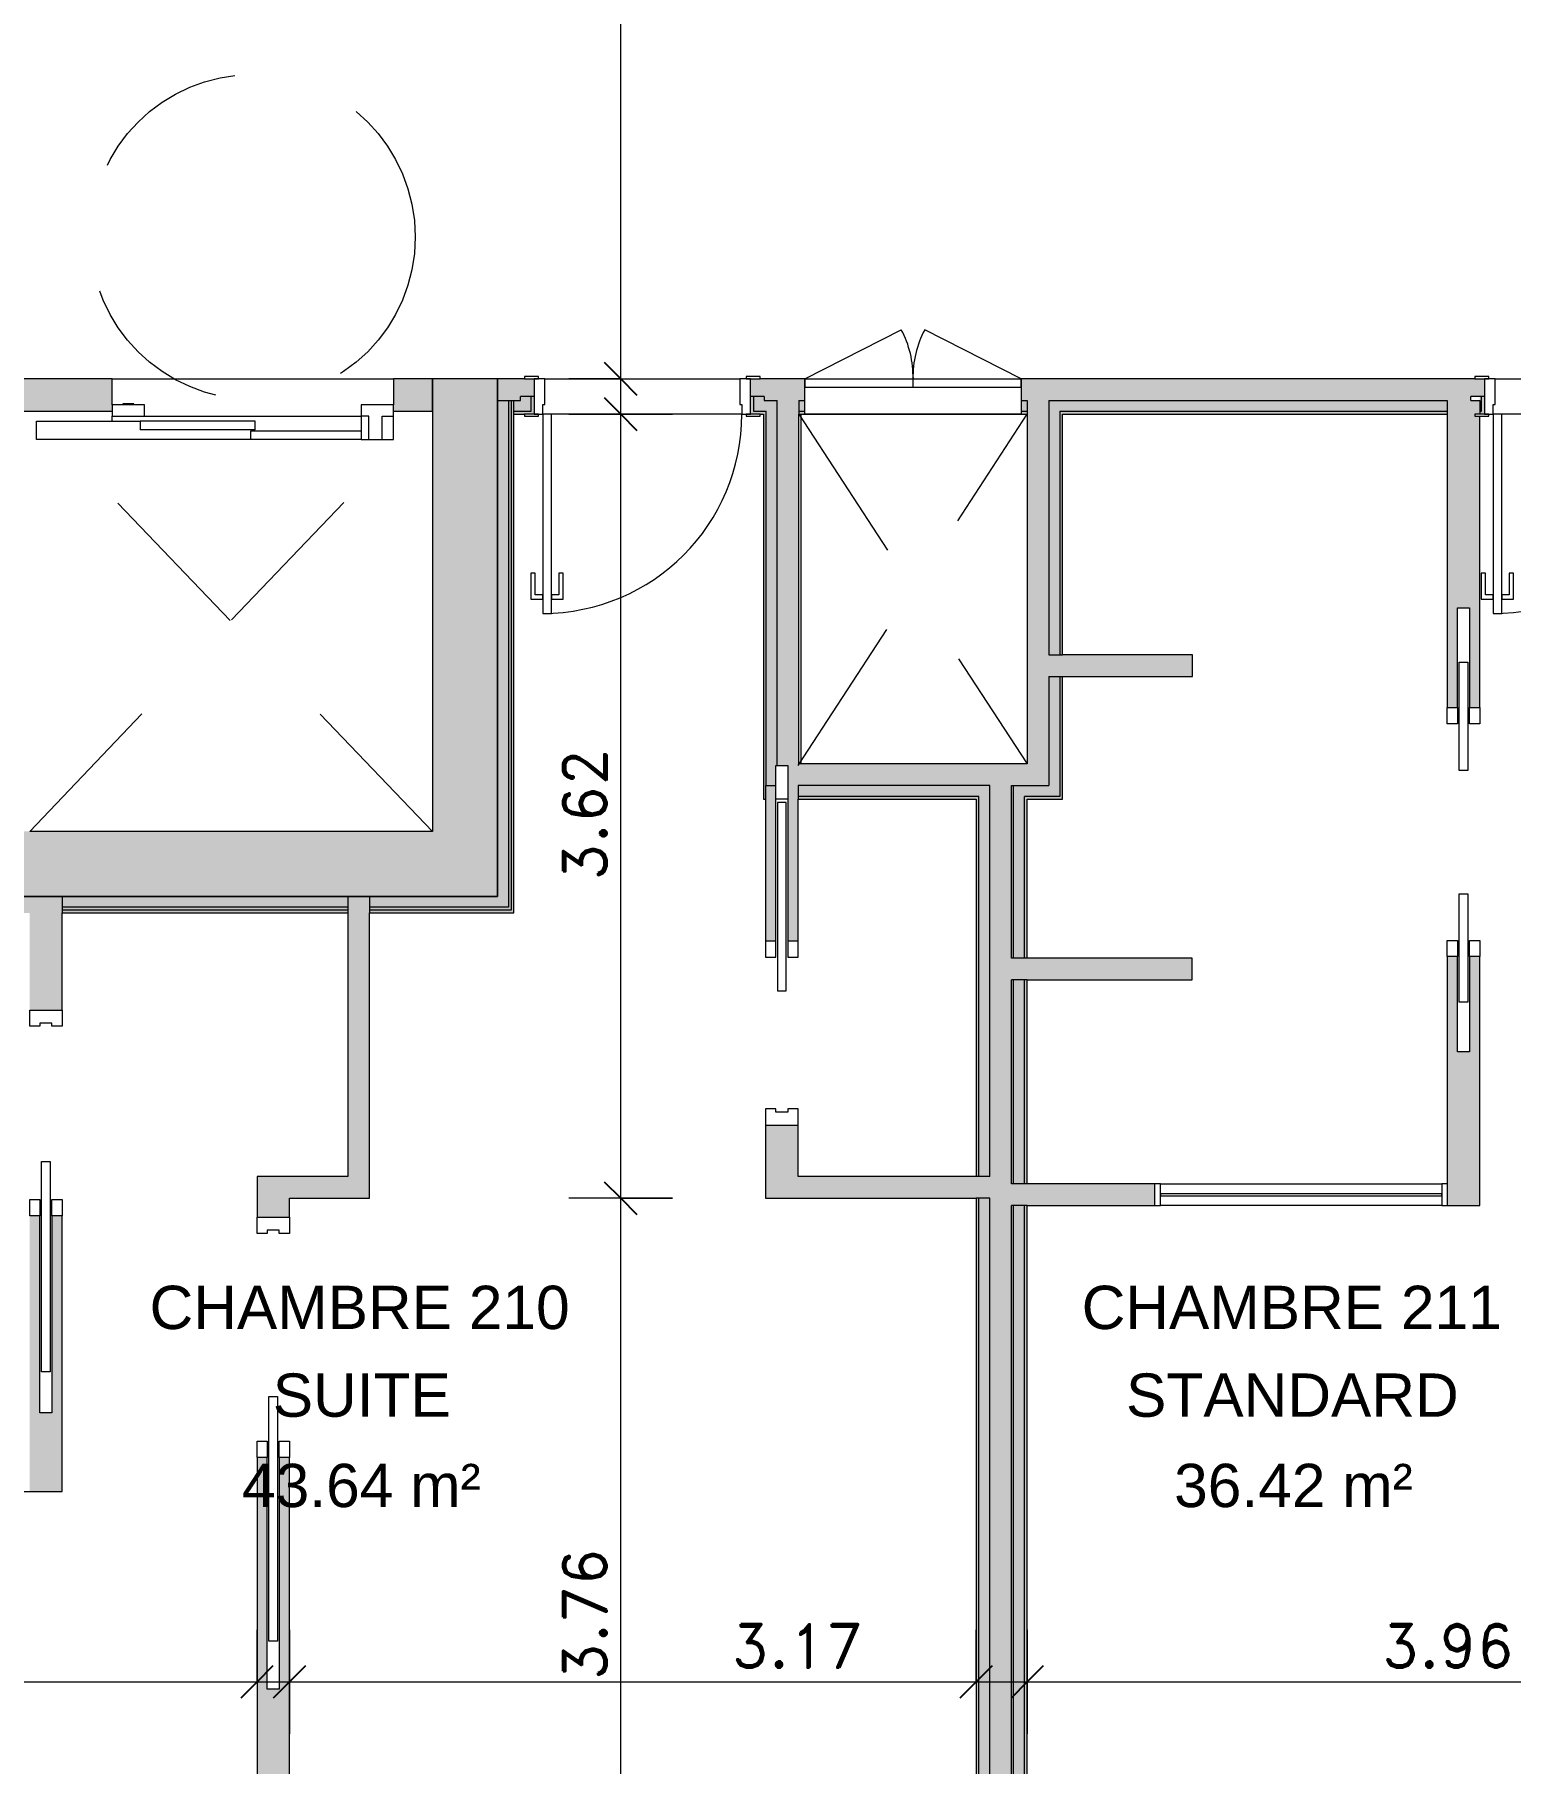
# Model space of a CAD drawing. Header units: metres. Extents: x -227.9 to -140, y 37.9 to 92.1.
# Drawn here: x -178.14 to -171.32, y 43.72 to 51.7 of the extents above; entities that cross this region are included whole.
import ezdxf

# ---------------------------------------------------------------- set-up
doc = ezdxf.new("R2010")
doc.units = ezdxf.units.M
doc.linetypes.add('JIS_02_0.7', pattern=[1.35, 0.75, -0.6])
for name, color, linetype, lineweight in [('A-ANNO-DIMS', 7, 'Continuous', 9), ('A-ANNO-DIMS-100', 7, 'Continuous', 9), ('A-AREA-IDEN', 7, 'Continuous', 9), ('A-DOOR', 7, 'Continuous', 5), ('A-FLOR', 7, 'Continuous', 5), ('A-GLAZ', 7, 'Continuous', 5), ('A-WALL', 7, 'Continuous', 5), ('A-WALL-PATT', 7, 'Continuous', 13), ('I-WALL', 7, 'Continuous', 5)]:
    doc.layers.add(name, color=color, linetype=linetype, lineweight=lineweight)
doc.layers.add('A-DETL', color=94, linetype='Continuous', lineweight=5, true_color=0x00a600)
doc.styles.add('Arial_1', font='arial.ttf', dxfattribs={"height": 0.2})
doc.styles.add('RomanD_B', font='', dxfattribs={"height": 0.2})
doc.styles.get('RomanD_B').set_extended_font_data('RomanD', bold=True)
doc.dimstyles.new('LAG-Romans_0_2', dxfattribs={"dimscale": 0.3048, "dimtxt": 0.200715, "dimasz": 0.492126, "dimexe": 0.787402, "dimexo": 0.0625, "dimgap": 0, "dimtad": 1, "dimrnd": 0.01, "dimzin": 0, "dimdsep": 46, "dimtxsty": 'RomanD_B', "dimblk1": 'OBLIQUE', "dimblk2": 'OBLIQUE', "dimsah": 1, "dimcen": 0.09, "dimdle": 0.656168, "dimazin": 0, "dimtfac": 1, "dimtdec": 4, "dimtix": 1, "dimtmove": 0, "dimatfit": 3, "dimfxl": 0.787402, "dimfxlon": 1, "dimtvp": 1, "dimtolj": 1, "dimtzin": 0, "dimarcsym": 2})
doc.dimstyles.new('LAG-Romans_0_2_1', dxfattribs={"dimscale": 0.3048, "dimtxt": 0.200715, "dimasz": 0.492126, "dimexe": 0.787402, "dimexo": 0.0625, "dimgap": 0, "dimtad": 1, "dimrnd": 0.01, "dimzin": 0, "dimdsep": 46, "dimtxsty": 'RomanD_B', "dimblk1": 'OBLIQUE', "dimblk2": 'OBLIQUE', "dimsah": 1, "dimcen": 0.09, "dimdle": 0.656168, "dimazin": 0, "dimtfac": 1, "dimtdec": 4, "dimtix": 1, "dimtmove": 2, "dimatfit": 3, "dimfxl": 0.787402, "dimfxlon": 1, "dimtvp": 1, "dimtolj": 1, "dimtzin": 0, "dimarcsym": 2})

# ---------------------------------------------------------------- blocks, each defined once
blk = doc.blocks.new('LAG-C1030-PORTE-BAT 1 VANT-13PR_01 - LAG-C1030-PORTE-BAT 1 VANT-13PR_01_04F-90X210 CHAMBRE-15711706-MUC-LAG-PRO-PLA-ARC-TZN-N02-AG02Ec-Cote')
at = {"layer": 'A-DOOR'}
for p, q in [((0.3553, 1.0015), (0.3153, 1.0015)), ((0.3153, 1.0015), (0.3153, 0.0815)), ((0.3553, 0.0815), (0.3553, 1.0015)), ((0.2603, 0.9365), (0.2603, 0.8165)), ((0.3153, 0.9365), (0.2603, 0.9365)), ((0.2803, 0.8165), (0.2803, 0.9165)), ((0.2803, 0.9165), (0.3153, 0.9165)), ((0.3153, 0.9165), (0.3153, 0.9365)), ((0.4103, 0.9365), (0.3553, 0.9365)), ((0.3553, 0.9365), (0.3553, 0.9165)), ((0.3553, 0.9165), (0.3903, 0.9165)), ((0.3903, 0.9165), (0.3903, 0.8165)), ((0.4103, 0.8165), (0.4103, 0.9365)), ((0.2603, 0.8165), (0.2803, 0.8165)), ((0.3903, 0.8165), (0.4103, 0.8165)), ((0.3153, 0.0815), (0.3553, 0.0815))]:
    blk.add_line(p, q, dxfattribs=at)
at = {"layer": 'A-DOOR', "color": 9, "true_color": 0xc0c0c0}
for p, q in [((-0.5847, 0.0915), (-0.6497, 0.0915)), ((-0.6497, 0.0915), (-0.6497, 0.0815)), ((-0.6497, 0.0815), (-0.5847, 0.0815)), ((-0.6047, 0.0815), (-0.6047, -0.0815)), ((-0.5647, 0.0815), (-0.6047, 0.0815)), ((-0.5847, 0.0815), (-0.5847, 0.0915)), ((-0.5647, 0.0376), (-0.5647, 0.0815)), ((0.3953, 0.0815), (0.3553, 0.0815)), ((0.3553, 0.0815), (0.3553, 0.0376)), ((0.3753, 0.0915), (0.3753, 0.0815)), ((0.4403, 0.0915), (0.3753, 0.0915)), ((0.3753, 0.0815), (0.4403, 0.0815)), ((0.3953, -0.0815), (0.3953, 0.0815)), ((0.4403, 0.0815), (0.4403, 0.0915)), ((-0.5547, 0.0376), (-0.5647, 0.0376)), ((-0.5547, -0.0815), (-0.5547, 0.0376)), ((0.3553, 0.0376), (0.3453, 0.0376)), ((0.3453, 0.0376), (0.3453, -0.0815)), ((-0.5847, -0.0815), (-0.6497, -0.0815)), ((-0.6497, -0.0815), (-0.6497, -0.0915)), ((-0.6497, -0.0915), (-0.5847, -0.0915)), ((-0.6047, -0.0815), (-0.5547, -0.0815)), ((-0.5847, -0.0915), (-0.5847, -0.0815)), ((0.3453, -0.0815), (0.3953, -0.0815)), ((0.3753, -0.0815), (0.3753, -0.0915)), ((0.4403, -0.0815), (0.3753, -0.0815)), ((0.3753, -0.0915), (0.4403, -0.0915)), ((0.4403, -0.0915), (0.4403, -0.0815))]:
    blk.add_line(p, q, dxfattribs=at)
at = {"layer": 'A-DOOR'}
blk.add_arc((0.3553, 0.0815), 0.92, 90, 180, dxfattribs=at)
blk = doc.blocks.new('LAG-C1030-PORTE-ASCENS-13PR_09 - LAG-C1030-PORTE-ASCENS-13PR_09-100-1022867-MUC-LAG-PRO-PLA-ARC-TZN-N02-AG02Ec-Cote')
at = {"layer": 'A-DOOR', "color": 9, "lineweight": 9, "true_color": 0xc0c0c0}
for p, q in [((-0.745, 0.205), (-0.745, 0.097)), ((-0.692, 0.205), (-0.745, 0.205))]:
    blk.add_line(p, q, dxfattribs=at)
at = {"layer": 'A-DOOR', "color": 9, "true_color": 0xc0c0c0}
for p, q in [((-0.692, 0.205), (-0.692, 0.097)), ((-0.595, 0.205), (-0.692, 0.205)), ((-0.63, 0.205), (-0.63, 0.097)), ((-0.595, 0.205), (-0.085, 0.205)), ((-0.595, 0.045), (-0.595, 0.205)), ((-0.085, 0.165), (-0.595, 0.165)), ((-0.105, 0.16), (0.425, 0.16)), ((-0.105, 0.16), (-0.105, 0.12)), ((-0.085, 0.205), (-0.085, 0.165)), ((-0.085, 0.205), (0.905, 0.205)), ((0.425, 0.12), (0.425, 0.16)), ((0.905, 0.205), (0.905, 0.12)), ((-0.692, 0.097), (-0.745, 0.097)), ((-0.745, 0.097), (-0.745, 0.045)), ((-0.63, 0.097), (-0.595, 0.097)), ((0.405, 0.097), (-0.595, 0.097)), ((-0.105, 0.12), (0.425, 0.12)), ((0.405, 0.097), (0.405, 0.045)), ((0.555, 0.097), (0.405, 0.097)), ((0.905, 0.12), (0.425, 0.12)), ((0.555, 0.12), (0.555, 0.097)), ((0.555, 0.045), (0.555, 0.097)), ((-0.745, 0.045), (-0.595, 0.045)), ((0.405, 0.045), (0.555, 0.045)), ((0.455, 0.045), (0.455, 0.04)), ((0.455, 0.04), (0.505, 0.04)), ((0.505, 0.04), (0.505, 0.045))]:
    blk.add_line(p, q, dxfattribs=at)
blk = doc.blocks.new('LAG-C1030-PORTE-INST-13PR_05_02F - LAG-C1030-PORTE-INST-13PR_05_02F-100x166-15159836-MUC-LAG-PRO-PLA-ARC-TZN-N02-AG02Ec-Cote')
at = {"layer": 'A-DOOR', "color": 9, "lineweight": 9, "true_color": 0xc0c0c0}
for p, q in [((-0.498, -0.0415), (-0.001, -0.0415)), ((-0.498, -0.0815), (-0.498, -0.0415)), ((-0.001, -0.0415), (-0.001, -0.0815)), ((0.001, -0.0415), (0.498, -0.0415)), ((0.001, -0.0815), (0.001, -0.0415)), ((0.498, -0.0415), (0.498, -0.0815)), ((-0.001, -0.0815), (-0.498, -0.0815)), ((0.498, -0.0815), (0.001, -0.0815))]:
    blk.add_line(p, q, dxfattribs=at)
at = {"layer": 'A-DOOR', "color": 9, "true_color": 0xc0c0c0}
for p, q in [((-0.5, -0.0815), (-0.0545, -0.3085)), ((0.5, -0.0815), (0.0545, -0.3085))]:
    blk.add_line(p, q, dxfattribs=at)
for centre, start, end in [((-0.4544, -0.0924), 331.62051, 1.37949), ((0.4544, -0.0924), 178.62051, 208.37949)]:
    blk.add_arc(centre, 0.4546, start, end, dxfattribs=at)
blk = doc.blocks.new('LAG-C1030-PORTE-COULISSANTE-COUL-13PR_06 - LAG-C1030-PORTE-COULISSANTE-COUL-13PR_06_03 F-96x210-15716899-MUC-LAG-PRO-PLA-ARC-TZN-N02-AG02Ec-Cote')
at = {"layer": 'A-DOOR', "lineweight": 9}
for p, q in [((-1.308, 0.02), (-0.178, 0.02)), ((-1.308, -0.02), (-1.308, 0.02)), ((-0.178, 0.02), (-0.178, -0.02)), ((-0.178, -0.02), (-1.308, -0.02))]:
    blk.add_line(p, q, dxfattribs=at)
at = {"layer": 'A-DOOR', "color": 9, "true_color": 0xc0c0c0}
for p, q in [((-0.46, 0.075), (-0.385, 0.075)), ((-0.46, 0.0275), (-0.46, 0.075)), ((-0.385, 0.0275), (-0.46, 0.0275)), ((-0.385, 0.075), (-0.385, 0.0275)), ((0.575, 0.075), (0.65, 0.075)), ((0.575, 0.0275), (0.575, 0.075)), ((0.59, 0.0275), (0.575, 0.0275)), ((0.59, -0.0275), (0.59, 0.0275)), ((0.65, 0.075), (0.65, -0.075)), ((-0.46, -0.0275), (-0.385, -0.0275)), ((-0.46, -0.075), (-0.46, -0.0275)), ((-0.385, -0.075), (-0.46, -0.075)), ((-0.385, -0.0275), (-0.385, -0.075)), ((0.575, -0.075), (0.575, -0.0275)), ((0.575, -0.0275), (0.59, -0.0275)), ((0.65, -0.075), (0.575, -0.075))]:
    blk.add_line(p, q, dxfattribs=at)
blk = doc.blocks.new('LAG-C1030-PORTE-COULISSANTE-COUL-13PR_06 - LAG-C1030-PORTE-COULISSANTE-COUL-13PR_06_04 F-80x210-15716893-MUC-LAG-PRO-PLA-ARC-TZN-N02-AG02Ec-Cote')
at = {"layer": 'A-DOOR', "lineweight": 9}
for p, q in [((-1.1, 0.02), (-0.13, 0.02)), ((-1.1, -0.02), (-1.1, 0.02)), ((-0.13, 0.02), (-0.13, -0.02)), ((-0.13, -0.02), (-1.1, -0.02))]:
    blk.add_line(p, q, dxfattribs=at)
at = {"layer": 'A-DOOR', "color": 9, "true_color": 0xc0c0c0}
for p, q in [((-0.38, 0.075), (-0.305, 0.075)), ((-0.38, 0.0275), (-0.38, 0.075)), ((-0.305, 0.0275), (-0.38, 0.0275)), ((-0.305, 0.075), (-0.305, 0.0275)), ((0.495, 0.075), (0.57, 0.075)), ((0.495, 0.0275), (0.495, 0.075)), ((0.51, 0.0275), (0.495, 0.0275)), ((0.51, -0.0275), (0.51, 0.0275)), ((0.57, 0.075), (0.57, -0.075)), ((-0.38, -0.0275), (-0.305, -0.0275)), ((-0.38, -0.075), (-0.38, -0.0275)), ((-0.305, -0.075), (-0.38, -0.075)), ((-0.305, -0.0275), (-0.305, -0.075)), ((0.495, -0.075), (0.495, -0.0275)), ((0.495, -0.0275), (0.51, -0.0275)), ((0.57, -0.075), (0.495, -0.075))]:
    blk.add_line(p, q, dxfattribs=at)
blk = doc.blocks.new('LAG-C1030-PORTE-COULISSANTE-COUL-13PR_06 - LAG-C1030-PORTE-COULISSANTE-COUL-13PR_06_05 F-70x210-15716896-MUC-LAG-PRO-PLA-ARC-TZN-N02-AG02Ec-Cote')
at = {"layer": 'A-DOOR', "lineweight": 9}
for p, q in [((-0.1, 0.02), (-0.97, 0.02)), ((-0.97, 0.02), (-0.97, -0.02)), ((-0.1, -0.02), (-0.1, 0.02)), ((-0.97, -0.02), (-0.1, -0.02))]:
    blk.add_line(p, q, dxfattribs=at)
at = {"layer": 'A-DOOR', "color": 9, "true_color": 0xc0c0c0}
for p, q in [((-0.255, 0.075), (-0.33, 0.075)), ((-0.33, 0.075), (-0.33, 0.0275)), ((-0.33, 0.0275), (-0.255, 0.0275)), ((-0.255, 0.0275), (-0.255, 0.075)), ((0.52, 0.075), (0.445, 0.075)), ((0.445, 0.075), (0.445, 0.0275)), ((0.445, 0.0275), (0.46, 0.0275)), ((0.46, 0.0275), (0.46, -0.0275)), ((0.52, -0.075), (0.52, 0.075)), ((-0.255, -0.0275), (-0.33, -0.0275)), ((-0.33, -0.0275), (-0.33, -0.075)), ((-0.33, -0.075), (-0.255, -0.075)), ((-0.255, -0.075), (-0.255, -0.0275)), ((0.46, -0.0275), (0.445, -0.0275)), ((0.445, -0.0275), (0.445, -0.075)), ((0.445, -0.075), (0.52, -0.075))]:
    blk.add_line(p, q, dxfattribs=at)
blk = doc.blocks.new('LAG-C1030-PORTE-COUL DEUX BATTANTS-13PR_07 - LAG-C1030-PORTE-COUL DEUX BATTANTS-13PR_07_01F -100x210-15723466-MUC-LAG-PRO-PLA-ARC-TZN-N02-AG02Ec-Cote')
at = {"layer": 'A-DOOR'}
for p, q in [((-0.69, 0.02), (-0.19, 0.02)), ((-0.69, -0.02), (-0.69, 0.02)), ((-0.19, 0.02), (-0.19, -0.02)), ((0.38, 0.02), (0.88, 0.02)), ((0.38, -0.02), (0.38, 0.02)), ((0.88, 0.02), (0.88, -0.02)), ((-0.19, -0.02), (-0.69, -0.02)), ((0.88, -0.02), (0.38, -0.02))]:
    blk.add_line(p, q, dxfattribs=at)
at = {"layer": 'A-DOOR', "color": 9, "true_color": 0xc0c0c0}
for p, q in [((-0.48, 0.075), (-0.405, 0.075)), ((-0.48, 0.0275), (-0.48, 0.075)), ((-0.405, 0.0275), (-0.48, 0.0275)), ((-0.405, 0.075), (-0.405, 0.0275)), ((0.595, 0.075), (0.67, 0.075)), ((0.595, 0.0275), (0.595, 0.075)), ((0.67, 0.0275), (0.595, 0.0275)), ((0.67, 0.075), (0.67, 0.0275)), ((-0.48, -0.0275), (-0.405, -0.0275)), ((-0.48, -0.075), (-0.48, -0.0275)), ((-0.405, -0.075), (-0.48, -0.075)), ((-0.405, -0.0275), (-0.405, -0.075)), ((0.595, -0.0275), (0.67, -0.0275)), ((0.595, -0.075), (0.595, -0.0275)), ((0.67, -0.075), (0.595, -0.075)), ((0.67, -0.0275), (0.67, -0.075))]:
    blk.add_line(p, q, dxfattribs=at)
blk = doc.blocks.new('LAG-C1020-FENÊTRE-12FT-22-03 - LAG-C1020-FENÊTRE-12FT-22-03-01-13182801-MUC-LAG-PRO-PLA-ARC-TZN-N02-AG02Ec-Cote')
at = {"layer": 'A-GLAZ', "lineweight": 13}
for p, q in [((-2.575, 0.05), (-2.6, 0.05)), ((-2.575, -0.05), (-2.575, 0.05)), ((-1.275, 0.005), (-2.575, 0.005)), ((-2.575, 0.005), (-2.575, -0.005)), ((-1.25, 0.05), (-1.275, 0.05)), ((-1.275, 0.05), (-1.275, -0.05)), ((-1.275, -0.005), (-1.275, 0.005)), ((-2.6, -0.05), (-2.575, -0.05)), ((-2.575, -0.005), (-1.275, -0.005)), ((-1.275, -0.05), (-1.25, -0.05))]:
    blk.add_line(p, q, dxfattribs=at)
at = {"layer": 'A-GLAZ'}
for p, q in [((-2.575, 0.05), (-1.275, 0.05)), ((-1.275, -0.05), (-2.575, -0.05))]:
    blk.add_line(p, q, dxfattribs=at)
blk = doc.blocks.new('DIMBLOCK7-MUC-LAG-PRO-PLA-ARC-TZN-N02-AG02Ec-Cote')
at = {"layer": 'A-ANNO-DIMS-100', "transparency": 16777216}
for p, q in [((-180.4016, 44.3371), (-180.4016, 43.8571)), ((-180.4016, 44.0971), (-180.4016, 44.3371)), ((-177.1104, 44.3371), (-177.1104, 43.8571)), ((-177.1104, 44.0971), (-177.1104, 44.3371)), ((-180.6016, 44.0971), (-176.9104, 44.0971))]:
    blk.add_line(p, q, dxfattribs=at)
at = {"layer": 'A-ANNO-DIMS-100', "lineweight": 25, "transparency": 16777216}
for p, q in [((-180.4016, 44.0971), (-180.3266, 44.1721)), ((-177.1104, 44.0971), (-177.0354, 44.1721)), ((-180.4016, 44.0971), (-180.4766, 44.0221)), ((-177.1104, 44.0971), (-177.1854, 44.0221))]:
    blk.add_line(p, q, dxfattribs=at)
at = {"layer": 'A-ANNO-DIMS-100', "color": 0, "transparency": 16777216, "insert": (-179.0995, 44.3627), "char_height": 0.2, "width": 0.824475, "attachment_point": 1, "line_spacing_factor": 1.146391, "style": 'RomanD_B'}
blk.add_mtext('3.29', dxfattribs=at)
blk = doc.blocks.new('_Oblique')
at = {"color": 0, "linetype": 'ByBlock', "lineweight": -2}
blk.add_line((-0.5, -0.5), (0.5, 0.5), dxfattribs=at)
blk = doc.blocks.new('DIMBLOCK8-MUC-LAG-PRO-PLA-ARC-TZN-N02-AG02Ec-Cote')
at = {"layer": 'A-ANNO-DIMS-100', "transparency": 16777216}
for p, q in [((-176.9604, 44.3371), (-176.9604, 43.8571)), ((-176.9604, 44.0971), (-176.9604, 44.3371)), ((-173.7885, 44.3371), (-173.7885, 43.8571)), ((-173.7885, 44.0971), (-173.7885, 44.3371)), ((-177.1604, 44.0971), (-173.5885, 44.0971))]:
    blk.add_line(p, q, dxfattribs=at)
at = {"layer": 'A-ANNO-DIMS-100', "lineweight": 25, "transparency": 16777216}
for p, q in [((-176.9604, 44.0971), (-176.8854, 44.1721)), ((-173.7885, 44.0971), (-173.7135, 44.1721)), ((-176.9604, 44.0971), (-177.0354, 44.0221)), ((-173.7885, 44.0971), (-173.8635, 44.0221))]:
    blk.add_line(p, q, dxfattribs=at)
at = {"layer": 'A-ANNO-DIMS-100', "color": 0, "transparency": 16777216, "insert": (-174.9178, 44.3627), "char_height": 0.2, "width": 0.824475, "attachment_point": 1, "line_spacing_factor": 1.146391, "style": 'RomanD_B'}
blk.add_mtext('3.17', dxfattribs=at)
blk = doc.blocks.new('DIMBLOCK9-MUC-LAG-PRO-PLA-ARC-TZN-N02-AG02Ec-Cote')
at = {"layer": 'A-ANNO-DIMS-100', "transparency": 16777216}
for p, q in [((-173.5525, 44.3371), (-173.5525, 43.8571)), ((-173.5525, 44.0971), (-173.5525, 44.3371)), ((-169.5885, 44.3371), (-169.5885, 43.8571)), ((-169.5885, 44.0971), (-169.5885, 44.3371)), ((-173.7525, 44.0971), (-169.3885, 44.0971))]:
    blk.add_line(p, q, dxfattribs=at)
at = {"layer": 'A-ANNO-DIMS-100', "lineweight": 25, "transparency": 16777216}
for p, q in [((-173.5525, 44.0971), (-173.4775, 44.1721)), ((-169.5885, 44.0971), (-169.5135, 44.1721)), ((-173.5525, 44.0971), (-173.6275, 44.0221)), ((-169.5885, 44.0971), (-169.6635, 44.0221))]:
    blk.add_line(p, q, dxfattribs=at)
at = {"layer": 'A-ANNO-DIMS-100', "color": 0, "transparency": 16777216, "insert": (-171.914, 44.3627), "char_height": 0.2, "width": 0.824475, "attachment_point": 1, "line_spacing_factor": 1.146391, "style": 'RomanD_B'}
blk.add_mtext('3.96', dxfattribs=at)
blk = doc.blocks.new('DIMBLOCK31-MUC-LAG-PRO-PLA-ARC-TZN-N02-AG02Ec-Cote')
at = {"layer": 'A-ANNO-DIMS-100', "lineweight": 25, "transparency": 16777216}
for p, q in [((-175.4305, 46.3297), (-175.5055, 46.4047)), ((-175.4305, 46.3297), (-175.3555, 46.2547)), ((-175.4305, 42.5648), (-175.5055, 42.6398)), ((-175.4305, 42.5648), (-175.3555, 42.4898))]:
    blk.add_line(p, q, dxfattribs=at)
at = {"layer": 'A-ANNO-DIMS-100', "transparency": 16777216}
for p, q in [((-175.1905, 46.3297), (-175.6705, 46.3297)), ((-175.4305, 42.3648), (-175.4305, 46.3297)), ((-175.4305, 46.3297), (-175.1905, 46.3297)), ((-175.6705, 42.5648), (-175.1905, 42.5648)), ((-175.4305, 42.5648), (-175.6705, 42.5648))]:
    blk.add_line(p, q, dxfattribs=at)
at = {"layer": 'A-ANNO-DIMS-100', "color": 0, "transparency": 16777216, "insert": (-175.6961, 44.1037), "char_height": 0.2, "width": 0.824475, "attachment_point": 1, "rotation": 90, "line_spacing_factor": 1.146391, "style": 'RomanD_B'}
blk.add_mtext('3.76', dxfattribs=at)
blk = doc.blocks.new('DIMBLOCK32-MUC-LAG-PRO-PLA-ARC-TZN-N02-AG02Ec-Cote')
at = {"layer": 'A-ANNO-DIMS-100', "transparency": 16777216}
for p, q in [((-175.4305, 46.3297), (-175.4305, 50.1505)), ((-175.6705, 49.9505), (-175.1905, 49.9505)), ((-175.4305, 49.9505), (-175.6705, 49.9505)), ((-175.1905, 46.3297), (-175.6705, 46.3297)), ((-175.4305, 46.3297), (-175.1905, 46.3297))]:
    blk.add_line(p, q, dxfattribs=at)
at = {"layer": 'A-ANNO-DIMS-100', "lineweight": 25, "transparency": 16777216}
for p, q in [((-175.4305, 49.9505), (-175.5055, 50.0255)), ((-175.4305, 49.9505), (-175.3555, 49.8755)), ((-175.4305, 46.3297), (-175.5055, 46.4047)), ((-175.4305, 46.3297), (-175.3555, 46.2547))]:
    blk.add_line(p, q, dxfattribs=at)
at = {"layer": 'A-ANNO-DIMS-100', "color": 0, "transparency": 16777216, "insert": (-175.6961, 47.7966), "char_height": 0.2, "width": 0.824475, "attachment_point": 1, "rotation": 90, "line_spacing_factor": 1.146391, "style": 'RomanD_B'}
blk.add_mtext('3.62', dxfattribs=at)
blk = doc.blocks.new('DIMBLOCK156-MUC-LAG-PRO-PLA-ARC-TZN-N02-AG02Ec-Cote')
at = {"layer": 'A-ANNO-DIMS-100', "transparency": 16777216}
for p, q in [((-175.4305, 49.9135), (-175.4305, 55.7814)), ((-175.6705, 55.5814), (-175.1905, 55.5814)), ((-175.4305, 55.5814), (-175.6705, 55.5814)), ((-175.6705, 50.1135), (-175.1905, 50.1135)), ((-175.4305, 50.1135), (-175.6705, 50.1135))]:
    blk.add_line(p, q, dxfattribs=at)
at = {"layer": 'A-ANNO-DIMS-100', "lineweight": 25, "transparency": 16777216}
for p, q in [((-175.4305, 55.5814), (-175.5055, 55.6564)), ((-175.4305, 55.5814), (-175.3555, 55.5064)), ((-175.4305, 50.1135), (-175.5055, 50.1885)), ((-175.4305, 50.1135), (-175.3555, 50.0385))]:
    blk.add_line(p, q, dxfattribs=at)
at = {"layer": 'A-ANNO-DIMS-100', "color": 0, "transparency": 16777216, "insert": (-175.6961, 52.5039), "char_height": 0.2, "width": 0.824475, "attachment_point": 1, "rotation": 90, "line_spacing_factor": 1.146391, "style": 'RomanD_B'}
blk.add_mtext('5.47', dxfattribs=at)

msp = doc.modelspace()

# ---------------------------------------------------------------- hatches: boundary and pattern name
at = {"layer": 'A-WALL-PATT', "lineweight": 5, "true_color": 0xaaaaaa}
for points in [[(-175.9995, 47.7235), (-175.9995, 50.1135), (-176.2995, 50.1135), (-176.2995, 47.7235)], [(-176.2995, 47.7235), (-176.2995, 48.0235), (-180.3195, 48.0235), (-180.3195, 47.7235), (-177.4953, 47.7235)]]:
    msp.add_hatch(color=253, dxfattribs=at).paths.add_polyline_path(points)
h = msp.add_hatch(color=253, dxfattribs=at)
h.paths.add_polyline_path([(-173.6255, 42.5648), (-173.6155, 42.5648), (-173.6155, 46.2958), (-173.6255, 46.2958), (-173.6255, 43.4957)])
h.paths.add_polyline_path([(-173.6155, 46.3958), (-173.6155, 47.3386), (-173.6255, 47.3386), (-173.6255, 46.3958)])
h.paths.add_polyline_path([(-173.6255, 47.4386), (-173.6155, 47.4386), (-173.6155, 48.2353), (-173.6255, 48.2353), (-173.6255, 47.7822)])
at = {"layer": 'I-WALL', "true_color": 0xaaaaaa}
h = msp.add_hatch(color=253, dxfattribs=at)
h.paths.add_polyline_path([(-176.4795, 49.9635), (-176.2995, 49.9635), (-176.2995, 50.1135), (-176.4795, 50.1135), (-176.4795, 49.9935)])
h.paths.add_polyline_path([(-177.7795, 49.9635), (-177.7795, 50.1135), (-178.8395, 50.1135), (-178.8395, 49.9635)])
h.paths.add_polyline_path([(-180.1395, 49.9635), (-180.1395, 50.1135), (-180.3195, 50.1135), (-180.3195, 49.9635)])
h = msp.add_hatch(color=253, dxfattribs=at)
h.paths.add_polyline_path([(-171.5037, 50.0135), (-171.5037, 50.032), (-171.4407, 50.032), (-171.4407, 50.1135), (-173.5801, 50.1135), (-173.5801, 50.0135), (-171.6125, 50.0135)])
h.paths.add_polyline_path([(-174.7078, 50.0135), (-174.5801, 50.0135), (-174.5801, 50.1135), (-174.8305, 50.1135), (-174.8305, 50.032), (-174.7675, 50.032), (-174.7675, 50.0135)])
h.paths.add_polyline_path([(-175.9995, 50.0135), (-175.8935, 50.0135), (-175.8935, 50.032), (-175.8305, 50.032), (-175.8305, 50.1135), (-175.9995, 50.1135), (-175.9995, 50.032)])
h.paths.add_polyline_path([(-170.3895, 50.032), (-170.3895, 50.1135), (-170.4407, 50.1135), (-170.4407, 50.032), (-170.3957, 50.032)])
for points in [[(-175.9995, 47.7235), (-175.9495, 47.7235), (-175.9495, 50.0135), (-175.9995, 50.0135), (-175.9995, 47.7822)], [(-175.9495, 47.6735), (-175.9365, 47.6735), (-175.9365, 50.0135), (-175.9495, 50.0135), (-175.9495, 47.7235)], [(-175.9235, 47.6605), (-175.9235, 50.0135), (-175.9365, 50.0135), (-175.9365, 47.6605)], [(-174.6588, 48.2353), (-174.6078, 48.2353), (-174.6078, 50.0135), (-174.7078, 50.0135), (-174.7078, 48.3277), (-174.6588, 48.3277)], [(-173.5525, 48.3353), (-173.4525, 48.3353), (-173.4525, 50.0135), (-173.5525, 50.0135), (-173.5525, 48.8538)], [(-174.7613, 48.1723), (-174.7613, 48.2353), (-174.7578, 48.2353), (-174.7578, 49.9505), (-174.7708, 49.9505), (-174.7708, 48.1723)], [(-174.7138, 48.2353), (-174.7138, 48.3277), (-174.7078, 48.3277), (-174.7078, 49.9635), (-174.7578, 49.9635), (-174.7578, 48.2353)], [(-173.3895, 48.7386), (-172.7895, 48.7386), (-172.7895, 48.8386), (-173.4525, 48.8386), (-173.4525, 48.7386), (-173.4025, 48.7386)], [(-173.4525, 48.2353), (-173.4525, 48.3353), (-174.6078, 48.3353), (-174.6078, 48.2353), (-173.6155, 48.2353)], [(-173.7227, 42.5648), (-173.6255, 42.5648), (-173.6255, 48.2353), (-173.7255, 48.2353), (-173.7255, 42.5648)], [(-176.5903, 46.4298), (-176.5903, 47.7235), (-176.6903, 47.7235), (-176.6903, 46.4298)], [(-173.6255, 47.3386), (-172.7901, 47.3386), (-172.7901, 47.4386), (-173.6255, 47.4386)], [(-176.9604, 46.3298), (-176.5903, 46.3298), (-176.5903, 46.4298), (-176.9604, 46.4298)], [(-173.7255, 46.3297), (-173.7255, 46.4297), (-174.6113, 46.4297), (-174.6113, 46.3297), (-173.7755, 46.3297)], [(-173.6255, 46.2958), (-172.9625, 46.2958), (-172.9625, 46.3958), (-173.6255, 46.3958)]]:
    msp.add_hatch(color=253, dxfattribs=at).paths.add_polyline_path(points)
h = msp.add_hatch(color=253, dxfattribs=at)
h.paths.add_polyline_path([(-170.4277, 49.9635), (-170.3895, 49.9635), (-170.3895, 50.032), (-170.4277, 50.032)])
h.paths.add_polyline_path([(-171.4537, 49.9635), (-171.4537, 50.032), (-171.4625, 50.032), (-171.4625, 49.9635)])
h.paths.add_polyline_path([(-171.6125, 49.9635), (-171.6125, 50.0135), (-173.4525, 50.0135), (-173.4525, 49.9635), (-172.5615, 49.9635)])
h.paths.add_polyline_path([(-174.5801, 49.9635), (-174.5801, 50.0135), (-174.6078, 50.0135), (-174.6078, 49.9635)])
h.paths.add_polyline_path([(-174.7578, 49.9635), (-174.7078, 49.9635), (-174.7078, 50.0135), (-174.7675, 50.0135), (-174.7675, 50.032), (-174.8175, 50.032), (-174.8175, 49.9635)])
h.paths.add_polyline_path([(-173.5801, 49.9635), (-173.5525, 49.9635), (-173.5525, 50.0135), (-173.5801, 50.0135)])
h.paths.add_polyline_path([(-175.9235, 49.9635), (-175.8435, 49.9635), (-175.8435, 50.032), (-175.8935, 50.032), (-175.8935, 50.0135), (-175.9235, 50.0135)])
h = msp.add_hatch(color=253, dxfattribs=at)
h.paths.add_polyline_path([(-171.4407, 49.9505), (-171.4407, 50.032), (-171.4537, 50.032), (-171.4537, 49.9635), (-171.4625, 49.9635), (-171.4625, 49.9505)])
h.paths.add_polyline_path([(-171.6125, 49.9505), (-171.6125, 49.9635), (-173.4025, 49.9635), (-173.4025, 49.9505), (-172.5615, 49.9505)])
h.paths.add_polyline_path([(-170.4407, 49.9505), (-170.3895, 49.9505), (-170.3895, 49.9635), (-170.4277, 49.9635), (-170.4277, 50.032), (-170.4407, 50.032), (-170.4407, 49.9944)])
h.paths.add_polyline_path([(-174.6078, 49.9505), (-174.5801, 49.9505), (-174.5801, 49.9635), (-174.6078, 49.9635)])
h.paths.add_polyline_path([(-173.5801, 49.9505), (-173.5525, 49.9505), (-173.5525, 49.9635), (-173.5801, 49.9635)])
h.paths.add_polyline_path([(-175.8305, 49.9505), (-175.8305, 50.032), (-175.8435, 50.032), (-175.8435, 49.9635), (-175.9235, 49.9635), (-175.9235, 49.9505), (-175.8507, 49.9505)])
h.paths.add_polyline_path([(-174.7855, 49.9505), (-174.7578, 49.9505), (-174.7578, 49.9635), (-174.8175, 49.9635), (-174.8175, 50.032), (-174.8305, 50.032), (-174.8305, 49.9505)])
h = msp.add_hatch(color=253, dxfattribs=at)
h.paths.add_polyline_path([(-171.4625, 46.2958), (-171.4625, 47.4456), (-171.51, 47.4456), (-171.51, 47.0056), (-171.565, 47.0056), (-171.565, 47.4456), (-171.6125, 47.4456), (-171.6125, 46.2958)])
h.paths.add_polyline_path([(-171.51, 48.5956), (-171.4625, 48.5956), (-171.463, 49.9405), (-171.4857, 49.9405), (-171.4857, 49.9505), (-171.4625, 49.9505), (-171.4625, 50.0135), (-171.6125, 50.0135), (-171.6125, 48.5956), (-171.565, 48.5956), (-171.565, 49.0556), (-171.51, 49.0556), (-171.51, 48.8538)])
h = msp.add_hatch(color=253, dxfattribs=at)
h.paths.add_polyline_path([(-173.4525, 48.2353), (-173.4025, 48.2353), (-173.4025, 48.7386), (-173.4525, 48.7386), (-173.4525, 48.318)])
h.paths.add_polyline_path([(-173.4525, 48.8386), (-173.4025, 48.8386), (-173.4025, 49.9635), (-173.4525, 49.9635), (-173.4525, 48.8538)])
h = msp.add_hatch(color=253, dxfattribs=at)
h.paths.add_polyline_path([(-173.3895, 48.1853), (-173.3895, 48.7386), (-173.4025, 48.7386), (-173.4025, 48.1853)])
h.paths.add_polyline_path([(-173.4025, 48.8386), (-173.3895, 48.8386), (-173.3895, 49.9505), (-173.4025, 49.9505), (-173.4025, 48.8538)])
h = msp.add_hatch(color=253, dxfattribs=at)
h.paths.add_polyline_path([(-174.6113, 46.3297), (-174.6113, 46.6677), (-174.7613, 46.6677), (-174.7613, 46.3297)])
h.paths.add_polyline_path([(-174.7613, 47.5177), (-174.7138, 47.5177), (-174.7138, 48.2353), (-174.7613, 48.2353), (-174.7613, 47.7822)])
h.paths.add_polyline_path([(-174.6588, 47.5177), (-174.6113, 47.5177), (-174.6113, 48.2353), (-174.6588, 48.2353), (-174.6588, 47.7822)])
h = msp.add_hatch(color=253, dxfattribs=at)
h.paths.add_polyline_path([(-173.7755, 48.1853), (-173.7255, 48.1853), (-173.7255, 48.2353), (-174.6113, 48.2353), (-174.6113, 48.1853), (-173.795, 48.1853)])
h.paths.add_polyline_path([(-173.5655, 48.1853), (-173.4025, 48.1853), (-173.4025, 48.2353), (-173.6155, 48.2353), (-173.6155, 48.1853)])
h = msp.add_hatch(color=253, dxfattribs=at)
h.paths.add_polyline_path([(-173.7755, 48.1723), (-173.7755, 48.1853), (-174.6113, 48.1853), (-174.6113, 48.1723), (-173.7885, 48.1723)])
h.paths.add_polyline_path([(-173.3895, 48.1723), (-173.3895, 48.1853), (-173.5655, 48.1853), (-173.5655, 48.1723), (-173.5525, 48.1723)])
h = msp.add_hatch(color=253, dxfattribs=at)
h.paths.add_polyline_path([(-173.7755, 42.5648), (-173.7755, 46.3297), (-173.7885, 46.3297), (-173.7885, 42.5648)])
h.paths.add_polyline_path([(-173.7755, 46.4297), (-173.7755, 48.1723), (-173.7885, 48.1723), (-173.7885, 46.4297)])
h = msp.add_hatch(color=253, dxfattribs=at)
h.paths.add_polyline_path([(-173.7255, 42.5648), (-173.7255, 46.3297), (-173.7755, 46.3297), (-173.7755, 42.5648)])
h.paths.add_polyline_path([(-173.7755, 46.4297), (-173.7255, 46.4297), (-173.7255, 48.1853), (-173.7755, 48.1853), (-173.7755, 46.7105)])
h = msp.add_hatch(color=253, dxfattribs=at)
h.paths.add_polyline_path([(-173.6155, 42.5648), (-173.5655, 42.5648), (-173.5655, 46.2958), (-173.6155, 46.2958), (-173.6155, 43.4957)])
h.paths.add_polyline_path([(-173.6155, 46.3958), (-173.5655, 46.3958), (-173.5655, 47.3386), (-173.6155, 47.3386), (-173.6155, 46.7105)])
h.paths.add_polyline_path([(-173.6155, 47.4386), (-173.5655, 47.4386), (-173.5655, 48.1853), (-173.6155, 48.1853), (-173.6155, 47.7822)])
h = msp.add_hatch(color=253, dxfattribs=at)
h.paths.add_polyline_path([(-173.5655, 42.5648), (-173.5525, 42.5648), (-173.5525, 46.2958), (-173.5655, 46.2958), (-173.5655, 43.4957)])
h.paths.add_polyline_path([(-173.5655, 46.3958), (-173.5525, 46.3958), (-173.5525, 47.3386), (-173.5655, 47.3386), (-173.5655, 46.7105)])
h.paths.add_polyline_path([(-173.5525, 47.4386), (-173.5525, 48.1723), (-173.5655, 48.1723), (-173.5655, 47.4386)])
h = msp.add_hatch(color=253, dxfattribs=at)
h.paths.add_polyline_path([(-176.6903, 47.6475), (-176.6903, 47.6605), (-178.0105, 47.6605), (-178.0105, 47.6475), (-177.4953, 47.6475)])
h.paths.add_polyline_path([(-176.5903, 47.6475), (-175.9235, 47.6475), (-175.9235, 47.6605), (-176.5903, 47.6605)])
h.paths.add_polyline_path([(-178.1605, 47.6475), (-178.1605, 47.6605), (-180.4646, 47.6605), (-180.4646, 47.6475), (-179.1399, 47.6475)])
h.paths.add_polyline_path([(-180.5746, 47.6475), (-180.5746, 47.6605), (-180.6825, 47.6605), (-180.6825, 47.6475), (-180.6195, 47.6475)])
h = msp.add_hatch(color=253, dxfattribs=at)
h.paths.add_polyline_path([(-176.6903, 47.6605), (-176.6903, 47.6735), (-178.0105, 47.6735), (-178.0105, 47.6605), (-177.4953, 47.6605)])
h.paths.add_polyline_path([(-176.5903, 47.6605), (-175.9365, 47.6605), (-175.9365, 47.6735), (-176.5903, 47.6735)])
h.paths.add_polyline_path([(-180.6695, 47.6605), (-180.5746, 47.6605), (-180.5746, 47.6735), (-180.6695, 47.6735)])
h.paths.add_polyline_path([(-179.1399, 47.6605), (-178.1605, 47.6605), (-178.1605, 47.6735), (-180.4646, 47.6735), (-180.4646, 47.6605), (-179.9622, 47.6605)])
h = msp.add_hatch(color=253, dxfattribs=at)
h.paths.add_polyline_path([(-175.9495, 47.6735), (-175.9495, 47.7235), (-176.5903, 47.7235), (-176.5903, 47.6735)])
h.paths.add_polyline_path([(-178.1605, 47.6735), (-178.1605, 47.7235), (-180.4646, 47.7235), (-180.4646, 47.6735), (-179.1399, 47.6735)])
h.paths.add_polyline_path([(-178.0105, 47.6735), (-176.6903, 47.6735), (-176.6903, 47.7235), (-178.0105, 47.7235)])
h.paths.add_polyline_path([(-180.6195, 47.6735), (-180.5746, 47.6735), (-180.5746, 47.7235), (-180.6195, 47.7235)])
h = msp.add_hatch(color=253, dxfattribs=at)
h.paths.add_polyline_path([(-178.0105, 44.9755), (-178.0105, 46.2489), (-178.058, 46.2489), (-178.058, 45.3389), (-178.113, 45.3389), (-178.113, 46.2489), (-178.1605, 46.2489), (-178.1605, 44.9755)])
h.paths.add_polyline_path([(-178.0105, 47.1989), (-178.0105, 47.7235), (-178.1605, 47.7235), (-178.1605, 47.1989), (-178.058, 47.1989)])
h = msp.add_hatch(color=253, dxfattribs=at)
h.paths.add_polyline_path([(-177.1104, 42.5648), (-176.9604, 42.5648), (-176.9604, 45.1326), (-177.0079, 45.1326), (-177.0079, 44.0626), (-177.0629, 44.0626), (-177.0629, 45.1326), (-177.1104, 45.1326), (-177.1104, 43.4957)])
h.paths.add_polyline_path([(-177.1104, 46.2426), (-176.9604, 46.2426), (-176.9604, 46.4298), (-177.1104, 46.4298)])

# ---------------------------------------------------------------- linework, layer by layer
at = {"layer": 'A-DETL', "color": 7, "linetype": 'JIS_02_0.7'}
for p, q in [((-178.1595, 48.0235), (-176.3085, 49.9635)), ((-176.2995, 48.0235), (-178.1595, 49.9635)), ((-174.6113, 48.3277), (-173.5525, 49.9505)), ((-174.6078, 49.9505), (-173.5525, 48.3353))]:
    msp.add_line(p, q, dxfattribs=at)
msp.add_circle((-177.1295, 50.7685), 0.75, dxfattribs=at)
at = {"layer": 'A-FLOR'}
for p, q in [((-177.7795, 50.1135), (-176.4795, 50.1135)), ((-175.7805, 50.1135), (-174.8805, 50.1135)), ((-171.3907, 50.1135), (-170.4907, 50.1135)), ((-174.8705, 49.9505), (-175.7505, 49.9505)), ((-170.4807, 49.9505), (-171.3607, 49.9505)), ((-174.6588, 48.1723), (-174.7138, 48.1723))]:
    msp.add_line(p, q, dxfattribs=at)
at = {"layer": 'A-FLOR', "lineweight": 9}
for p, q in [((-174.5968, 49.9496), (-173.5524, 49.9496)), ((-174.5968, 48.3353), (-174.5968, 49.9496))]:
    msp.add_line(p, q, dxfattribs=at)
at = {"layer": 'A-WALL', "lineweight": 15}
for p, q in [((-176.2995, 50.1135), (-176.2995, 48.0235)), ((-175.9995, 50.1135), (-176.2995, 50.1135)), ((-175.9995, 47.7235), (-175.9995, 50.1135)), ((-176.2995, 48.0235), (-178.1595, 48.0235)), ((-180.3195, 47.7235), (-176.2995, 47.7235)), ((-176.2995, 47.7235), (-175.9995, 47.7235))]:
    msp.add_line(p, q, dxfattribs=at)
at = {"layer": 'A-WALL'}
for p, q in [((-175.9995, 50.0135), (-175.8935, 50.0135)), ((-175.9495, 50.0135), (-175.9495, 47.6735)), ((-175.9365, 50.0135), (-175.9365, 47.6605)), ((-175.9235, 49.9505), (-175.9235, 50.0135)), ((-175.8305, 50.032), (-175.8935, 50.032)), ((-175.8935, 50.0135), (-175.8935, 50.032)), ((-175.8435, 49.9635), (-175.8435, 50.032)), ((-174.7675, 50.032), (-174.8305, 50.032)), ((-174.8175, 50.032), (-174.8175, 49.9635)), ((-174.7675, 50.032), (-174.7675, 50.0135)), ((-174.7675, 50.0135), (-174.7078, 50.0135)), ((-174.7078, 48.3277), (-174.7078, 50.0135)), ((-174.6078, 50.0135), (-174.5801, 50.0135)), ((-174.6078, 50.0135), (-174.6078, 49.9505)), ((-173.5801, 50.0135), (-173.5525, 50.0135)), ((-173.5525, 50.0135), (-173.5525, 49.9505)), ((-173.4525, 50.0135), (-171.6125, 50.0135)), ((-173.4525, 50.0135), (-173.4525, 48.8386)), ((-171.6125, 50.0135), (-171.6125, 49.9505)), ((-171.4407, 50.032), (-171.5037, 50.032)), ((-171.5037, 50.0135), (-171.5037, 50.032)), ((-171.4625, 50.0135), (-171.4625, 49.9505)), ((-171.4537, 49.9635), (-171.4537, 50.032)), ((-175.9235, 49.9635), (-175.8435, 49.9635)), ((-174.8175, 49.9635), (-174.7578, 49.9635)), ((-174.7578, 48.2353), (-174.7578, 49.9635)), ((-174.6078, 49.9635), (-174.5801, 49.9635)), ((-173.5801, 49.9635), (-173.5525, 49.9635)), ((-173.4025, 49.9635), (-171.6125, 49.9635)), ((-173.4025, 49.9635), (-173.4025, 48.8386)), ((-171.4625, 49.9635), (-171.4537, 49.9635)), ((-173.4525, 48.8386), (-173.3895, 48.8386)), ((-173.4525, 48.7386), (-173.4525, 48.2353)), ((-173.4525, 48.7386), (-173.3895, 48.7386)), ((-173.4025, 48.7386), (-173.4025, 48.1853)), ((-174.7613, 48.2353), (-174.7138, 48.2353)), ((-174.7613, 48.2353), (-174.7613, 48.1723)), ((-173.7255, 48.2353), (-174.6113, 48.2353)), ((-174.6113, 48.2353), (-174.6113, 48.1723)), ((-173.7255, 46.4297), (-173.7255, 48.2353)), ((-173.6255, 48.2353), (-173.4525, 48.2353)), ((-173.6255, 47.4386), (-173.6255, 48.2353)), ((-173.6155, 47.4386), (-173.6155, 48.2353)), ((-173.7755, 48.1853), (-174.6113, 48.1853)), ((-173.7755, 46.4297), (-173.7755, 48.1853)), ((-173.4025, 48.1853), (-173.5655, 48.1853)), ((-173.5655, 47.4386), (-173.5655, 48.1853)), ((-178.0105, 47.7235), (-178.0105, 47.6475)), ((-176.6903, 47.6735), (-178.0105, 47.6735)), ((-176.6903, 47.6605), (-178.0105, 47.6605)), ((-176.6903, 47.7235), (-176.6903, 47.6475)), ((-176.5903, 47.7235), (-176.5903, 47.6475)), ((-175.9495, 47.6735), (-176.5903, 47.6735)), ((-175.9365, 47.6605), (-176.5903, 47.6605)), ((-173.5525, 47.4386), (-173.6255, 47.4386)), ((-173.6255, 46.3958), (-173.6255, 47.3386)), ((-173.5525, 47.3386), (-173.6255, 47.3386)), ((-173.6155, 46.3958), (-173.6155, 47.3386)), ((-173.5655, 46.3958), (-173.5655, 47.3386)), ((-173.7255, 46.4297), (-173.7885, 46.4297)), ((-173.5525, 46.3958), (-173.6255, 46.3958)), ((-173.7255, 46.3297), (-173.7885, 46.3297)), ((-173.7755, 42.5648), (-173.7755, 46.3297)), ((-173.7255, 42.5648), (-173.7255, 46.3297)), ((-173.6255, 42.5648), (-173.6255, 46.2958)), ((-173.5525, 46.2958), (-173.6255, 46.2958)), ((-173.6155, 42.5648), (-173.6155, 46.2958)), ((-173.5655, 42.5648), (-173.5655, 46.2958))]:
    msp.add_line(p, q, dxfattribs=at)
at = {"layer": 'I-WALL', "lineweight": 13}
for p, q in [((-177.7795, 50.1135), (-178.8395, 50.1135)), ((-177.7795, 49.9935), (-177.7795, 50.1135)), ((-176.2995, 50.1135), (-176.4795, 50.1135)), ((-176.4795, 50.1135), (-176.4795, 49.9935)), ((-176.2995, 49.9635), (-176.2995, 50.1135)), ((-175.8755, 50.1135), (-175.9995, 50.1135)), ((-175.9995, 50.1135), (-175.9995, 47.7235)), ((-174.5801, 50.1135), (-174.7855, 50.1135)), ((-174.5801, 49.9505), (-174.5801, 50.1135)), ((-171.4857, 50.1135), (-173.5801, 50.1135)), ((-173.5801, 50.1135), (-173.5801, 49.9505)), ((-178.8395, 49.9635), (-177.7795, 49.9635)), ((-176.4795, 49.9635), (-176.2995, 49.9635)), ((-175.9235, 49.9505), (-175.8755, 49.9505)), ((-175.9235, 47.6475), (-175.9235, 49.9505)), ((-174.7855, 49.9505), (-174.7708, 49.9505)), ((-174.7708, 49.9505), (-174.7708, 48.1723)), ((-174.6078, 49.9505), (-174.5801, 49.9505)), ((-174.6078, 48.3353), (-174.6078, 49.9505)), ((-173.5801, 49.9505), (-173.5525, 49.9505)), ((-173.5525, 49.9505), (-173.5525, 48.3353)), ((-173.3895, 49.9505), (-171.6125, 49.9505)), ((-173.3895, 48.8386), (-173.3895, 49.9505)), ((-171.6125, 49.9505), (-171.6125, 48.5956)), ((-171.4625, 48.5956), (-171.4625, 49.9405)), ((-171.565, 48.5956), (-171.565, 49.0556)), ((-171.565, 49.0556), (-171.51, 49.0556)), ((-171.51, 49.0556), (-171.51, 48.5956)), ((-172.7895, 48.8386), (-173.3895, 48.8386)), ((-172.7895, 48.7386), (-172.7895, 48.8386)), ((-173.3895, 48.1723), (-173.3895, 48.7386)), ((-173.3895, 48.7386), (-172.7895, 48.7386)), ((-174.7138, 48.3277), (-174.6588, 48.3277)), ((-174.7138, 47.5177), (-174.7138, 48.3277)), ((-174.6588, 48.3277), (-174.6588, 47.5177)), ((-173.5525, 48.3353), (-174.6078, 48.3353)), ((-174.7708, 48.1723), (-174.7613, 48.1723)), ((-174.7613, 48.1723), (-174.7613, 47.5177)), ((-174.6113, 48.1723), (-173.7885, 48.1723)), ((-174.6113, 47.5177), (-174.6113, 48.1723)), ((-173.7885, 48.1723), (-173.7885, 46.4297)), ((-173.5525, 48.1723), (-173.3895, 48.1723)), ((-173.5525, 47.4386), (-173.5525, 48.1723)), ((-175.9995, 47.7235), (-180.6195, 47.7235)), ((-178.0105, 47.6475), (-176.6903, 47.6475)), ((-178.0105, 47.1989), (-178.0105, 47.6475)), ((-176.6903, 47.6475), (-176.6903, 46.4298)), ((-176.5903, 47.6475), (-175.9235, 47.6475)), ((-176.5903, 46.3298), (-176.5903, 47.6475)), ((-172.7901, 47.4386), (-173.5525, 47.4386)), ((-172.7901, 47.3386), (-172.7901, 47.4386)), ((-171.6125, 47.4456), (-171.6125, 46.2958)), ((-171.565, 47.0056), (-171.565, 47.4456)), ((-171.51, 47.4456), (-171.51, 47.0056)), ((-171.4625, 46.2958), (-171.4625, 47.4456)), ((-173.5525, 46.3958), (-173.5525, 47.3386)), ((-173.5525, 47.3386), (-172.7901, 47.3386)), ((-171.51, 47.0056), (-171.565, 47.0056)), ((-174.7613, 46.6677), (-174.7613, 46.3297)), ((-174.6113, 46.4297), (-174.6113, 46.6677)), ((-177.1104, 46.4298), (-177.1104, 46.2426)), ((-176.6903, 46.4298), (-177.1104, 46.4298)), ((-173.7885, 46.4297), (-174.6113, 46.4297)), ((-172.9625, 46.3958), (-173.5525, 46.3958)), ((-172.9625, 46.2958), (-172.9625, 46.3958)), ((-176.9604, 46.2426), (-176.9604, 46.3298)), ((-176.9604, 46.3298), (-176.5903, 46.3298)), ((-174.7613, 46.3297), (-173.7885, 46.3297)), ((-173.7885, 46.3297), (-173.7885, 42.4148)), ((-178.113, 45.3389), (-178.113, 46.2489)), ((-178.058, 46.2489), (-178.058, 45.3389)), ((-178.0105, 44.9755), (-178.0105, 46.2489)), ((-173.5525, 42.5648), (-173.5525, 46.2958)), ((-173.5525, 46.2958), (-172.9625, 46.2958)), ((-171.6125, 46.2958), (-171.4625, 46.2958)), ((-178.058, 45.3389), (-178.113, 45.3389)), ((-177.1104, 45.1326), (-177.1104, 42.4148)), ((-177.0629, 44.0626), (-177.0629, 45.1326)), ((-177.0079, 45.1326), (-177.0079, 44.0626)), ((-176.9604, 42.5648), (-176.9604, 45.1326)), ((-180.4016, 44.9755), (-178.0105, 44.9755)), ((-177.0079, 44.0626), (-177.0629, 44.0626))]:
    msp.add_line(p, q, dxfattribs=at)
at = {"layer": 'I-WALL'}
for p, q in [((-174.5801, 50.1135), (-174.5781, 50.1135)), ((-174.0811, 50.1135), (-174.0791, 50.1135)), ((-173.5821, 50.1135), (-173.5801, 50.1135)), ((-171.5037, 50.0135), (-171.4625, 50.0135)), ((-173.5801, 49.9505), (-174.5801, 49.9505))]:
    msp.add_line(p, q, dxfattribs=at)

# ---------------------------------------------------------------- block references
at = {"layer": 'A-DOOR', "color": 9, "true_color": 0xc0c0c0, "rotation": 180}
for name, p in [('LAG-C1030-PORTE-INST-13PR_05_02F - LAG-C1030-PORTE-INST-13PR_05_02F-100x166-15159836-MUC-LAG-PRO-PLA-ARC-TZN-N02-AG02Ec-Cote', (-174.0801, 50.032)), ('LAG-C1030-PORTE-ASCENS-13PR_09 - LAG-C1030-PORTE-ASCENS-13PR_09-100-1022867-MUC-LAG-PRO-PLA-ARC-TZN-N02-AG02Ec-Cote', (-177.2245, 50.0385))]:
    msp.add_blockref(name, p, dxfattribs=at)
at = {"layer": 'A-DOOR'}
for name, p, rotation in [('LAG-C1030-PORTE-BAT 1 VANT-13PR_01 - LAG-C1030-PORTE-BAT 1 VANT-13PR_01_04F-90X210 CHAMBRE-15711706-MUC-LAG-PRO-PLA-ARC-TZN-N02-AG02Ec-Cote', (-175.4352, 50.032), 180), ('LAG-C1030-PORTE-BAT 1 VANT-13PR_01 - LAG-C1030-PORTE-BAT 1 VANT-13PR_01_04F-90X210 CHAMBRE-15711706-MUC-LAG-PRO-PLA-ARC-TZN-N02-AG02Ec-Cote', (-171.0454, 50.032), 180), ('LAG-C1030-PORTE-COUL DEUX BATTANTS-13PR_07 - LAG-C1030-PORTE-COUL DEUX BATTANTS-13PR_07_01F -100x210-15723466-MUC-LAG-PRO-PLA-ARC-TZN-N02-AG02Ec-Cote', (-171.5375, 48.1156), 270), ('LAG-C1030-PORTE-COULISSANTE-COUL-13PR_06 - LAG-C1030-PORTE-COULISSANTE-COUL-13PR_06_05 F-70x210-15716896-MUC-LAG-PRO-PLA-ARC-TZN-N02-AG02Ec-Cote', (-174.6863, 47.1877), 270), ('LAG-C1030-PORTE-COULISSANTE-COUL-13PR_06 - LAG-C1030-PORTE-COULISSANTE-COUL-13PR_06_04 F-80x210-15716893-MUC-LAG-PRO-PLA-ARC-TZN-N02-AG02Ec-Cote', (-178.0855, 46.6289), 90), ('LAG-C1030-PORTE-COULISSANTE-COUL-13PR_06 - LAG-C1030-PORTE-COULISSANTE-COUL-13PR_06_03 F-96x210-15716899-MUC-LAG-PRO-PLA-ARC-TZN-N02-AG02Ec-Cote', (-177.0354, 45.5926), 90)]:
    msp.add_blockref(name, p, dxfattribs=dict(at, rotation=rotation))
at = {"layer": 'A-GLAZ', "rotation": 180}
msp.add_blockref('LAG-C1020-FENÊTRE-12FT-22-03 - LAG-C1020-FENÊTRE-12FT-22-03-01-13182801-MUC-LAG-PRO-PLA-ARC-TZN-N02-AG02Ec-Cote', (-174.2125, 46.3458), dxfattribs=at)

# ---------------------------------------------------------------- texts
at = {"layer": 'A-AREA-IDEN', "color": 164, "true_color": 0x0029a5, "char_height": 0.2, "attachment_point": 1, "style": 'Arial_1'}
for s, insert, width in [('CHAMBRE 210', (-177.6067, 45.9259), 2.397046), ('CHAMBRE 211', (-173.3011, 45.9259), 2.397046), ('SUITE', (-177.0377, 45.5209), 1.018143), ('STANDARD', (-173.0961, 45.5209), 1.899999), ('43.64 m²', (-177.1797, 45.1037), 1.362869), ('36.42 m²', (-172.8741, 45.1037), 1.362869)]:
    msp.add_mtext(s, dxfattribs=dict(at, insert=insert, width=width))

# ---------------------------------------------------------------- dimensions: what is measured, and where the dimension line sits
at = {"layer": 'A-ANNO-DIMS'}
for base, p1, p2, override, picture, middle in [((-175.4305, 55.5814), (-175.6705, 50.1135), (-175.6705, 55.5814), {"dimpost": '<>', "dimfxl": 5.467868}, 'DIMBLOCK156-MUC-LAG-PRO-PLA-ARC-TZN-N02-AG02Ec-Cote', (-175.5305, 52.8475)), ((-175.4305, 49.9505), (-175.1905, 46.3297), (-175.6705, 49.9505), {"dimpost": '<>', "dimfxl": 3.652539}, 'DIMBLOCK32-MUC-LAG-PRO-PLA-ARC-TZN-N02-AG02Ec-Cote', (-175.5305, 48.1401)), ((-175.4305, 46.3297), (-175.6705, 42.5648), (-175.1905, 46.3297), {"dimpost": '<>', "dimfxl": 3.795379}, 'DIMBLOCK31-MUC-LAG-PRO-PLA-ARC-TZN-N02-AG02Ec-Cote', (-175.5305, 44.4472))]:
    dim = msp.add_linear_dim(base=base, p1=p1, p2=p2, angle=90, dimstyle='LAG-Romans_0_2', override=override, dxfattribs=at)
    dim.commit()
    dim.dimension.update_dxf_attribs({"geometry": picture, "text_midpoint": middle})
for base, p1, p2, override, picture, middle in [((-177.1104, 44.0971), (-180.4016, 44.3371), (-177.1104, 44.3371), {"dimpost": '<>', "dimfxl": 3.291111}, 'DIMBLOCK7-MUC-LAG-PRO-PLA-ARC-TZN-N02-AG02Ec-Cote', (-178.756, 44.1971)), ((-169.5885, 44.0971), (-173.5525, 44.3371), (-169.5885, 44.3371), {"dimpost": '<>', "dimfxl": 3.964}, 'DIMBLOCK9-MUC-LAG-PRO-PLA-ARC-TZN-N02-AG02Ec-Cote', (-171.5705, 44.1971))]:
    dim = msp.add_linear_dim(base=base, p1=p1, p2=p2, dimstyle='LAG-Romans_0_2', override=override, dxfattribs=at)
    dim.commit()
    dim.dimension.update_dxf_attribs({"geometry": picture, "text_midpoint": middle})
dim = msp.add_linear_dim(base=(-173.7885, 44.0971), p1=(-176.9604, 44.3371), p2=(-173.7885, 44.3371), dimstyle='LAG-Romans_0_2_1', override={"dimpost": '<>', "dimfxl": 3.171952}, dxfattribs=at)
dim.commit()
dim.dimension.update_dxf_attribs({"geometry": 'DIMBLOCK8-MUC-LAG-PRO-PLA-ARC-TZN-N02-AG02Ec-Cote', "text_midpoint": (-174.5055, 44.2294), "dimtype": 160})

doc.saveas('drawing.dxf')
